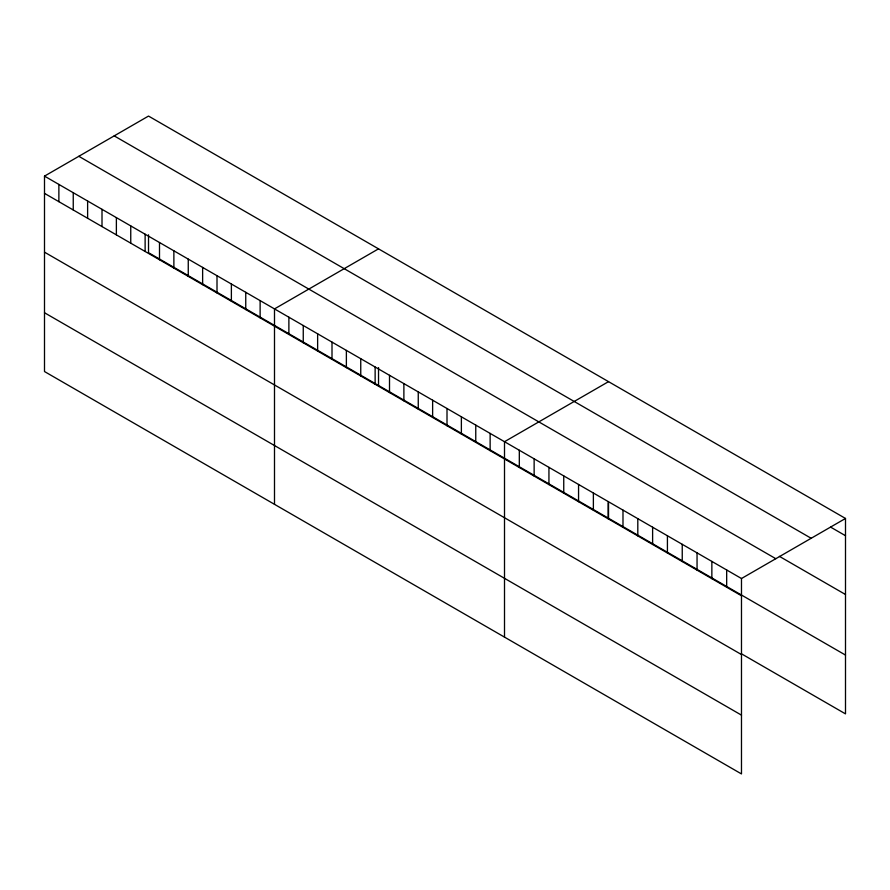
<?xml version="1.0" encoding="UTF-8"?>
<svg xmlns="http://www.w3.org/2000/svg" width="890" height="890" viewBox="0 0 890 890"><rect width="100%" height="100%" fill="white"/><g stroke="black" fill="none" stroke-linecap="round" stroke-linejoin="round"><path stroke-width="1.33" d="M44.5 176.12L741.481 578.522L741.481 773.933L44.5 371.542L44.5 176.12L148.519 116.067L845.5 518.458L845.5 713.88L741.826 654.017M378.528 248.855L274.498 308.908L274.498 504.33M608.526 381.643L504.508 441.707L504.508 637.118M741.481 578.522L845.5 518.458M830.693 527.158L845.5 535.713M114.198 135.881L811.168 538.283M779.418 556.361L845.5 594.509M78.832 156.306L775.802 558.697M845.5 655.085L148.519 252.682L148.519 234.793M44.5 193.375L741.481 595.766M44.5 252.17L741.481 654.562M44.5 312.746L741.481 715.137M726.674 569.967L726.674 587.222M711.855 561.412L711.855 578.667M697.048 552.868L697.048 570.112M682.241 544.313L682.241 561.568M667.422 535.769L667.422 553.013M652.615 527.214L652.615 544.469M637.807 518.659L637.807 535.913M622.989 510.115L622.989 527.358M608.526 503.128L608.526 518.269M608.181 501.56L608.181 518.814M593.374 493.004L593.374 510.259M578.556 484.46L578.556 501.704M563.748 475.905L563.748 493.16M548.941 467.361L548.941 484.605M534.134 458.806L534.134 476.061M519.315 450.251L519.315 467.506M490.134 433.408L490.134 450.651M475.761 425.109L475.761 442.352M461.376 416.809L461.376 434.053M447.003 408.51L447.003 425.754M432.629 400.211L432.629 417.455M418.255 391.911L418.255 409.155M403.882 383.612L403.882 400.856M389.509 375.313L389.509 392.557M378.528 367.581L378.528 385.481M375.135 367.014L375.135 384.257M360.75 358.714L360.75 375.958M346.377 350.415L346.377 367.659M332.003 342.105L332.003 359.36M317.63 333.806L317.63 351.06M303.256 325.506L303.256 342.761M288.883 317.207L288.883 334.462M260.125 300.609L260.125 317.864M245.751 292.309L245.751 309.564M231.378 284.01L231.378 301.265M217.004 275.711L217.004 292.966M202.631 267.412L202.631 284.666M188.257 259.112L188.257 276.367M173.873 250.813L173.873 268.068M159.499 242.514L159.499 259.769M145.126 234.215L145.126 251.47M130.752 225.915L130.752 243.17M116.379 217.616L116.379 234.871M102.005 209.317L102.005 226.572M87.621 201.018L87.621 218.273M73.247 192.718L73.247 209.973M58.874 184.419L58.874 201.674"/></g></svg>
